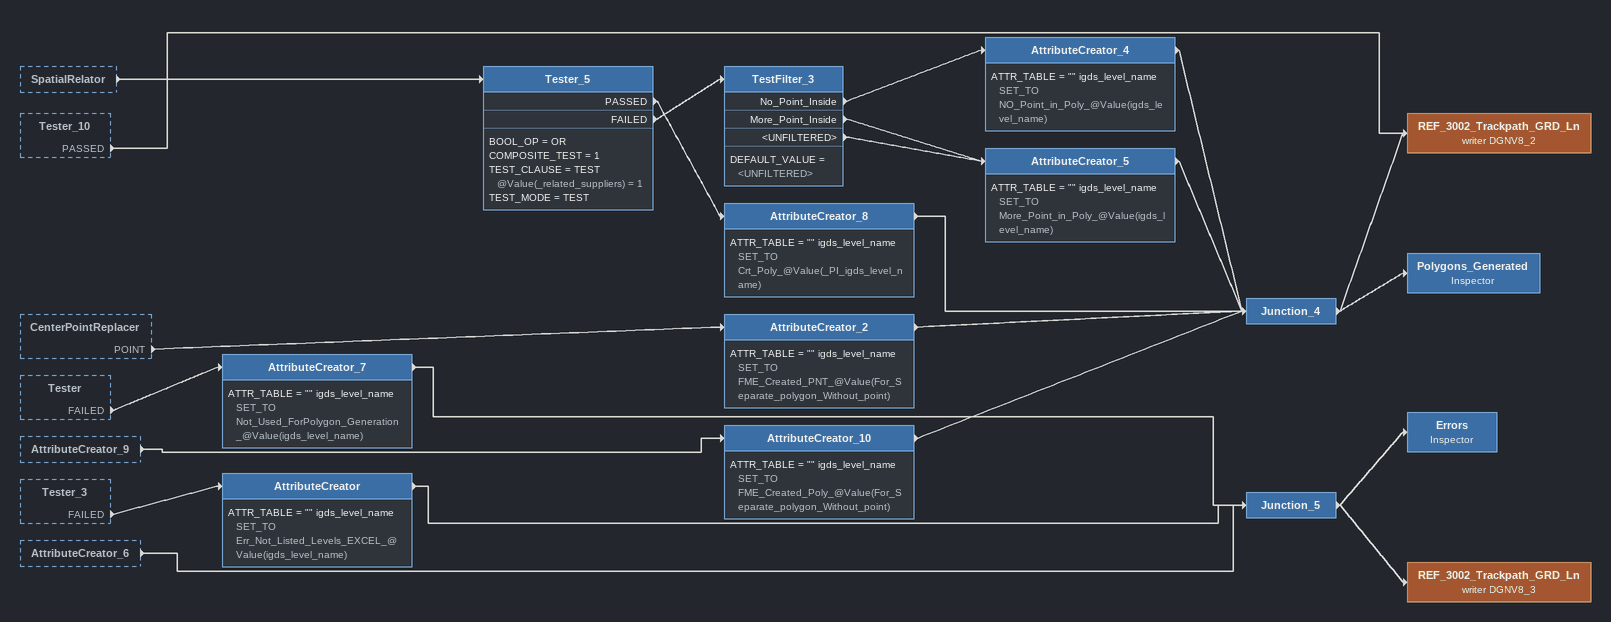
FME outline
SpatialRelator [outside]
    -> Tester_5
Tester_10 [outside]
    PASSED -> REF_3002_Trackpath_GRD_Ln (writer DGNV8_2)
CenterPointReplacer [outside]
    POINT -> AttributeCreator_2
Tester [outside]
    FAILED -> AttributeCreator_7
AttributeCreator_9 [outside]
    -> AttributeCreator_10
Tester_3 [outside]
    FAILED -> AttributeCreator
AttributeCreator_6 [outside]
    -> Junction_5
Tester_5
    BOOL_OP = OR
    COMPOSITE_TEST = 1
    TEST_CLAUSE = TEST @Value(_related_suppliers) = 1
    TEST_MODE = TEST
    PASSED -> AttributeCreator_8
    FAILED -> TestFilter_3
TestFilter_3
    DEFAULT_VALUE = <UNFILTERED>
    No_Point_Inside -> AttributeCreator_4
    More_Point_Inside -> AttributeCreator_5
    <UNFILTERED> -> AttributeCreator_5
AttributeCreator_4
    ATTR_TABLE = "" igds_level_name SET_TO NO_Point_in_Poly_@Value(igds_level_name)
    -> Junction_4
AttributeCreator_5
    ATTR_TABLE = "" igds_level_name SET_TO More_Point_in_Poly_@Value(igds_level_name)
    -> Junction_4
AttributeCreator_8
    ATTR_TABLE = "" igds_level_name SET_TO Crt_Poly_@Value(_PI_igds_level_name)
    -> Junction_4
AttributeCreator_2
    ATTR_TABLE = "" igds_level_name SET_TO FME_Created_PNT_@Value(For_Separate_polygon_Without_point)
    -> Junction_4
AttributeCreator_10
    ATTR_TABLE = "" igds_level_name SET_TO FME_Created_Poly_@Value(For_Separate_polygon_Without_point)
    -> Junction_4
Junction_4
    -> Polygons_Generated
    -> REF_3002_Trackpath_GRD_Ln (writer DGNV8_2)
REF_3002_Trackpath_GRD_Ln (writer DGNV8_2)
Polygons_Generated: Inspector
AttributeCreator_7
    ATTR_TABLE = "" igds_level_name SET_TO Not_Used_ForPolygon_Generation_@Value(igds_level_name)
    -> Junction_5
AttributeCreator
    ATTR_TABLE = "" igds_level_name SET_TO Err_Not_Listed_Levels_EXCEL_@Value(igds_level_name)
    -> Junction_5
Junction_5
    -> Errors
    -> REF_3002_Trackpath_GRD_Ln (writer DGNV8_3)
Errors: Inspector
REF_3002_Trackpath_GRD_Ln (writer DGNV8_3)
